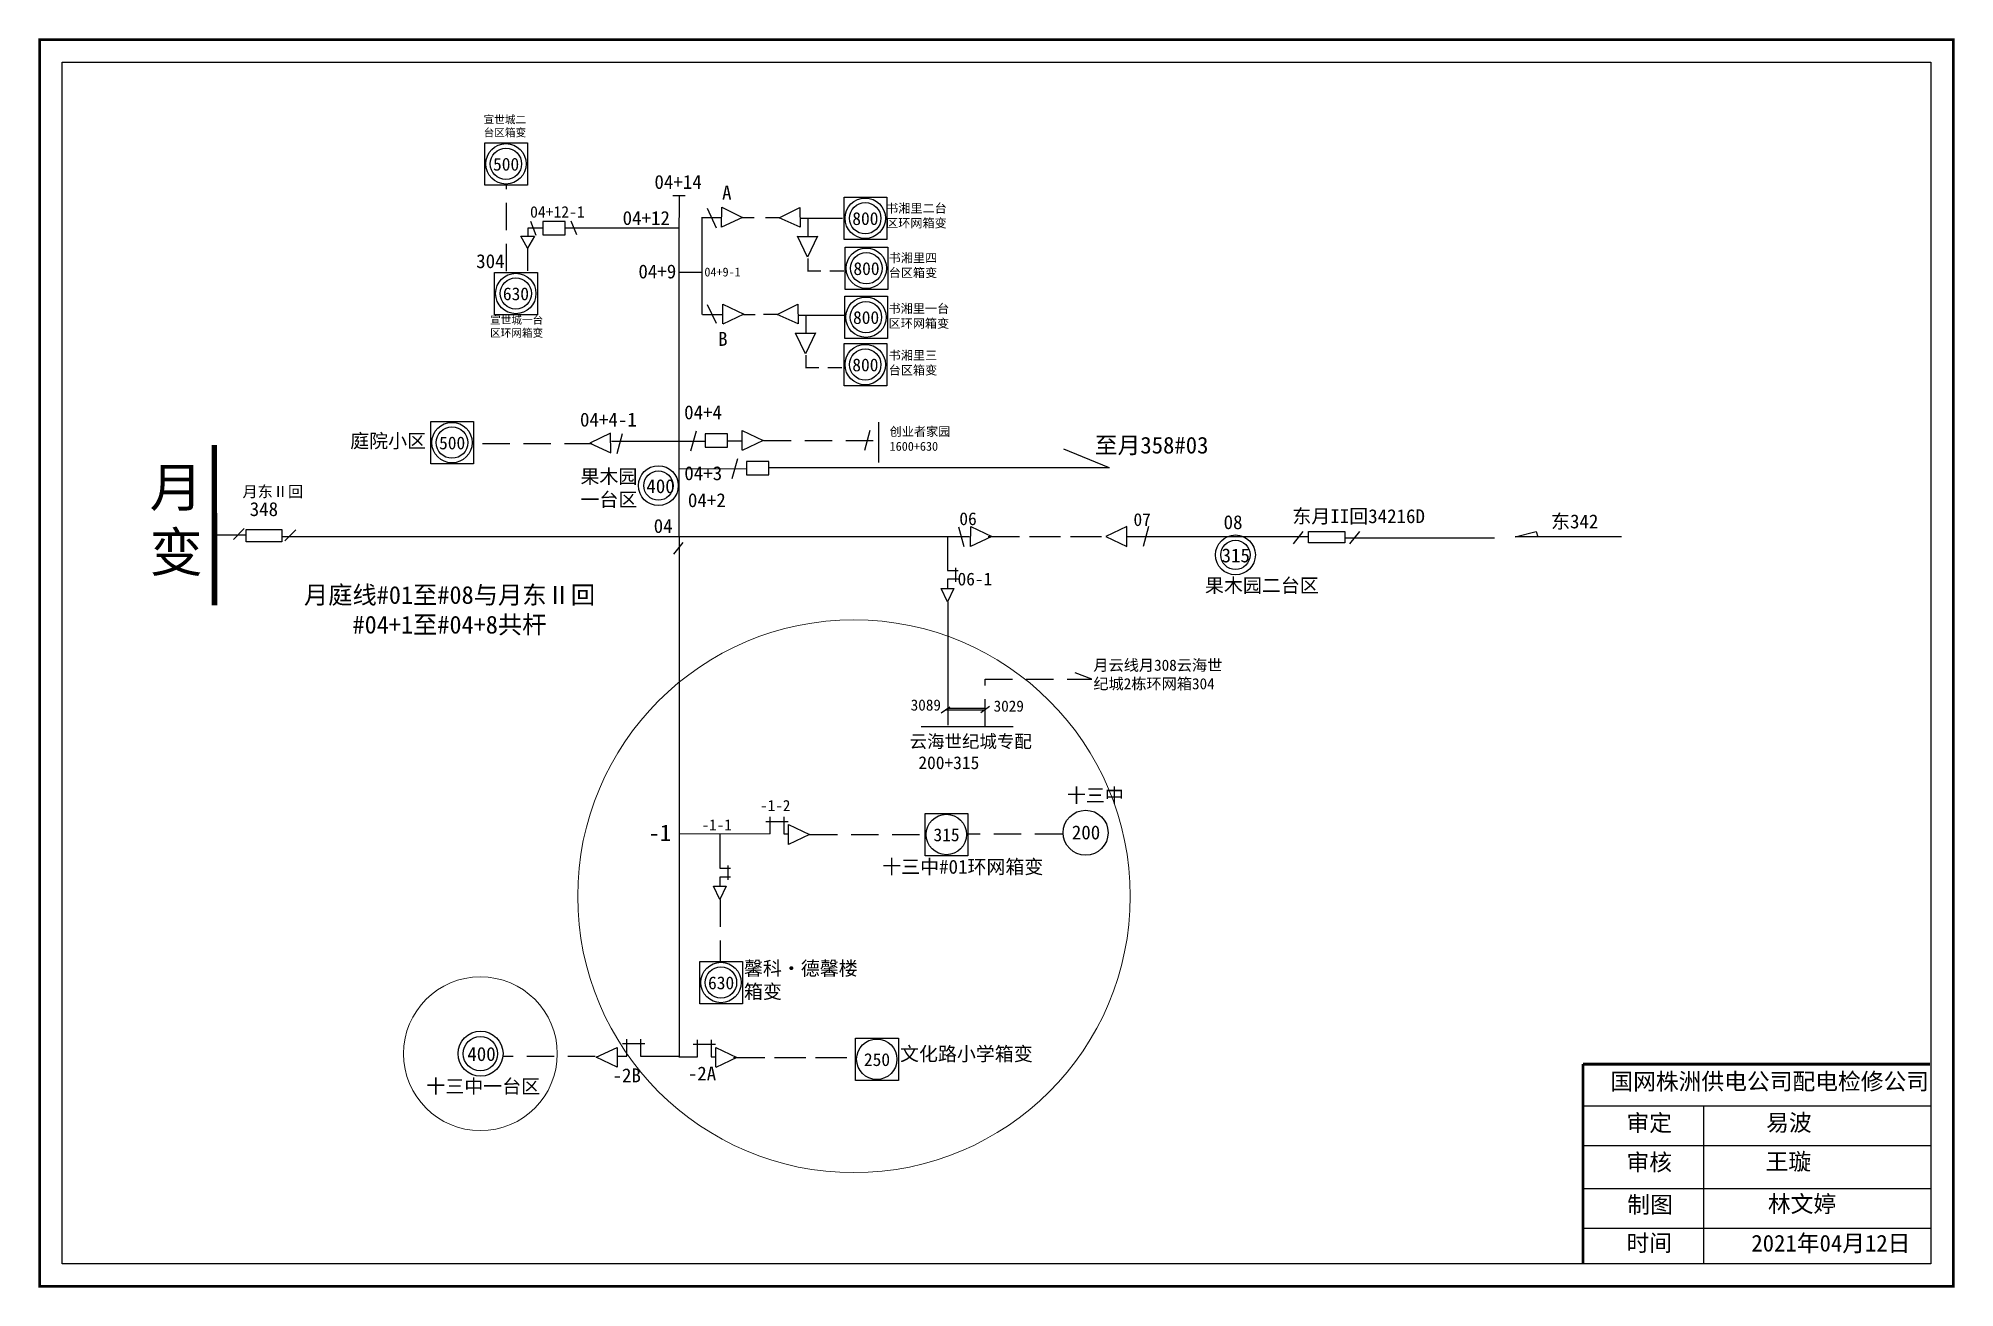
# Model space of a CAD drawing. Extents: x 0 to 344, y 0 to 224.
import ezdxf

# ---------------------------------------------------------------- set-up
doc = ezdxf.new("R2010")
doc.units = 0
doc.header["$LTSCALE"] = 0.774411
doc.linetypes.add('ACAD_ISO02W100', pattern=[15, 12, -3])
doc.linetypes.add('DASHED2', pattern=[9.525, 6.35, -3.175])
doc.layers.get('0').update_dxf_attribs({"linetype": 'CONTINUOUS'})
doc.layers.add('0-RefEdit0', color=7, linetype='CONTINUOUS')
doc.layers.add('Layer2', color=1, linetype='CONTINUOUS')
doc.styles.add('SimSun_txtstyle_2.00_0_0', font='simsun.ttc', dxfattribs={"height": 2})
doc.styles.add('SimSun_txtstyle_2.50_0_0', font='simsun.ttc', dxfattribs={"height": 2.5})
doc.styles.add('SimSun_txtstyle_3.00_0_0', font='simsun.ttc', dxfattribs={"height": 3})
doc.styles.get("Standard").update_dxf_attribs({"font": '', "height": 2.5})
doc.styles.add('字体', font='simkai_0.ttf', dxfattribs={"height": 2.5})
doc.styles.get('Standard').set_extended_font_data('SimSun')

msp = doc.modelspace()

# ---------------------------------------------------------------- linework, layer by layer
at = {"linetype": 'DASHED2'}
for p, q in [((83.84, 182.33), (83.84, 197.82)), ((130.07, 151.91), (150.69, 151.91)), ((99.17, 151.3), (78.19, 151.3)), ((170.45, 134.66), (192.18, 134.66)), ((171.14, 134.65), (191.77, 134.65)), ((138.39, 81.11), (159.01, 81.11)), ((183.73, 81.19), (166.9, 81.19)), ((99.78, 41.21), (83.22, 41.21)), ((124.64, 41.07), (146.36, 41.07)), ((125.33, 41.06), (145.95, 41.06))]:
    msp.add_line(p, q, dxfattribs=at)
at = {"linetype": 'Continuous'}
for p, q in [((113.76, 195.9), (115.96, 195.9)), ((114.85, 195.85), (114.85, 192)), ((119.89, 193.63), (121.51, 190.09)), ((132.85, 191.94), (136.59, 193.79)), ((136.59, 193.78), (136.65, 190.21)), ((88.17, 191.3), (89.14, 188.79)), ((95.4, 191.38), (96.44, 188.9)), ((114.87, 170.67), (114.85, 191.92)), ((118.88, 191.97), (122.4, 191.97)), ((118.96, 191.94), (118.96, 174.52)), ((126.29, 192), (122.5, 190.23)), ((136.65, 190.21), (132.85, 191.94)), ((137.96, 184.83), (136.15, 188.6)), ((139.73, 188.61), (137.96, 184.83)), ((114.81, 182.16), (118.99, 182.16)), ((122.7, 172.84), (122.73, 176.41)), ((122.73, 176.41), (126.49, 174.59)), ((132.48, 174.56), (136.22, 176.42)), ((136.22, 176.41), (136.28, 172.84)), ((119.08, 174.56), (122.6, 174.56)), ((126.49, 174.59), (122.7, 172.83)), ((136.28, 172.84), (132.48, 174.56)), ((114.89, 134.65), (114.87, 171.94)), ((137.59, 167.45), (135.78, 171.22)), ((139.36, 171.23), (137.59, 167.45)), ((102.55, 153.25), (98.79, 151.43)), ((102.57, 149.68), (102.55, 153.25)), ((119.58, 151.74), (102.7, 151.74)), ((103.72, 149.58), (104.7, 153.16)), ((116.99, 150.06), (117.98, 153.64)), ((123.56, 151.82), (126.21, 151.82)), ((148.23, 150.19), (149.22, 153.77)), ((98.79, 151.43), (102.57, 149.67)), ((124.43, 145.09), (125.41, 148.67)), ((114.86, 134.67), (114.86, 41.41)), ((163.09, 134.61), (163.09, 128.55)), ((195.34, 136.45), (191.57, 134.63)), ((191.57, 134.63), (195.36, 132.87)), ((195.36, 132.88), (195.34, 136.45)), ((198.32, 132.91), (199.31, 136.49)), ((212.72, 134.66), (227.94, 134.66)), ((226.97, 135.55), (225.22, 133.37)), ((234.45, 134.39), (261.46, 134.39)), ((237.14, 135.55), (235.4, 133.37)), ((265.15, 134.61), (268.91, 135.54)), ((284.26, 134.61), (265.15, 134.61)), ((268.91, 135.54), (269.22, 134.61)), ((163.09, 128.55), (165.02, 128.55)), ((164.52, 129.02), (164.52, 126.49)), ((165.02, 126.98), (163.09, 126.98)), ((163.09, 126.98), (163.09, 125.24)), ((130.48, 83.48), (134.46, 83.48)), ((131.22, 81.23), (131.22, 84.27)), ((133.69, 84.27), (133.69, 81.23)), ((134.52, 79.34), (134.54, 82.91)), ((134.54, 82.91), (138.3, 81.1)), ((122.17, 81.11), (122.17, 75.04)), ((133.69, 81.23), (134.54, 81.23)), ((138.3, 81.1), (134.52, 79.33)), ((122.17, 75.04), (124.1, 75.04)), ((124.1, 73.48), (122.17, 73.48)), ((122.17, 73.48), (122.17, 71.73)), ((123.6, 75.52), (123.6, 72.98)), ((99.96, 41.08), (103.74, 42.87)), ((103.74, 42.86), (103.74, 39.29)), ((104.69, 43.56), (108.68, 43.56)), ((105.44, 41.31), (105.44, 44.35)), ((107.9, 44.35), (107.9, 41.31)), ((117.42, 43.43), (121.4, 43.43)), ((118.16, 41.18), (118.16, 44.22)), ((120.62, 44.22), (120.62, 41.18)), ((121.45, 39.29), (121.48, 42.86)), ((121.48, 42.86), (125.24, 41.04)), ((103.74, 39.29), (99.96, 41.08)), ((103.7, 41.31), (105.44, 41.31)), ((107.9, 41.31), (114.97, 41.31)), ((114.81, 41.18), (118.16, 41.18)), ((120.62, 41.18), (121.48, 41.18)), ((125.24, 41.04), (121.45, 39.28)), ((277.36, 32.35), (339.73, 32.35)), ((299.01, 32.34), (299.01, 4.01)), ((277.36, 25.25), (339.73, 25.25)), ((277.36, 17.5), (339.73, 17.5)), ((277.36, 10.4), (339.73, 10.4))]:
    msp.add_line(p, q, dxfattribs=at)
at = {"color": 7, "linetype": 'Continuous'}
for p, q in [((122.5, 190.24), (122.52, 193.81)), ((122.52, 193.81), (126.29, 192)), ((126.23, 191.96), (128.34, 191.96)), ((130.39, 191.96), (132.84, 191.96)), ((136.63, 191.84), (144.26, 191.84)), ((138.01, 191.86), (138.01, 188.55)), ((136.08, 188.55), (139.79, 188.55)), ((138.01, 184.62), (138.01, 182.3)), ((138.01, 182.38), (140.33, 182.38)), ((141.95, 182.38), (144.49, 182.38)), ((119.89, 176.37), (121.51, 172.98)), ((126.43, 174.55), (128.55, 174.55)), ((130.02, 174.58), (132.47, 174.58)), ((136.23, 174.45), (144.52, 174.45)), ((137.64, 174.48), (137.64, 171.17)), ((135.71, 171.17), (139.42, 171.17)), ((137.64, 167.24), (137.64, 164.93)), ((137.64, 165), (139.96, 165)), ((141.58, 165), (144.12, 165))]:
    msp.add_line(p, q, dxfattribs=at)
for p, q in [((87.64, 186.48), (86.4, 188.63)), ((86.4, 188.63), (88.88, 188.63)), ((88.88, 188.63), (87.64, 186.48)), ((43.57, 134.66), (167.09, 134.65)), ((195.47, 134.65), (212.9, 134.64))]:
    msp.add_line(p, q)
at = {"color": 0, "linetype": 'Continuous'}
for p, q in [((126.2, 150.15), (126.22, 153.72)), ((129.99, 151.9), (126.2, 150.14)), ((126.22, 153.72), (129.99, 151.9)), ((192.06, 147.06), (184.03, 150.37)), ((114.88, 146.88), (126.94, 146.84)), ((131.07, 147.08), (192.22, 147.06)), ((37.01, 134.9), (31.9, 134.9)), ((34.74, 134.12), (36.71, 136.1)), ((43.97, 133.9), (45.95, 135.88)), ((166.13, 132.78), (165.14, 136.36)), ((167.27, 132.88), (167.29, 136.45)), ((171.06, 134.63), (167.27, 132.87)), ((167.29, 136.45), (171.06, 134.63)), ((163.11, 122.92), (161.97, 125.32)), ((161.98, 125.32), (164.25, 125.32)), ((164.25, 125.32), (163.11, 122.92)), ((163.19, 122.94), (163.19, 100.77)), ((163.51, 104.01), (161.96, 102.9)), ((162.91, 103.5), (169.64, 103.5)), ((163.15, 103.81), (169.88, 103.81)), ((170.67, 104.09), (169.12, 102.98)), ((158.35, 100.54), (174.93, 100.54)), ((122.19, 69.42), (121.05, 71.82)), ((121.06, 71.82), (123.33, 71.82)), ((123.33, 71.82), (122.19, 69.42))]:
    msp.add_line(p, q, dxfattribs=at)
at = {"color": 0, "linetype": 'DASHED2'}
for p, q in [((169.88, 100.54), (169.88, 109.03)), ((169.88, 109.03), (189.04, 109.03)), ((189.04, 109.03), (186.06, 110.19)), ((122.27, 69.44), (122.26, 58.39))]:
    msp.add_line(p, q, dxfattribs=at)
at = {"color": 7, "linetype": 'Continuous', "lineweight": 0, "ltscale": 1.127784}
msp.add_line((114.86, 81.21), (131.23, 81.21), dxfattribs=at)
at = {"linetype": 'Continuous', "const_width": 0.5}
msp.add_lwpolyline([(-0.07, 223.91), (343.91, 223.91), (343.91, -0.05), (-0.07, -0.05)], close=True, dxfattribs=at)
at = {"linetype": 'Continuous'}
for points in [[(3.98, 219.87), (339.86, 219.87), (339.86, 3.99), (3.98, 3.99)], [(227.98, 135.55), (234.53, 135.55), (234.53, 133.51), (227.98, 133.51)]]:
    msp.add_lwpolyline(points, close=True, dxfattribs=at)
for points in [[(79.94, 205.39), (87.62, 205.39), (87.62, 197.78), (79.94, 197.78)], [(90.37, 191.26), (90.37, 188.86), (94.37, 188.86), (94.37, 191.26)], [(81.71, 182.1), (89.39, 182.1), (89.39, 174.49), (81.71, 174.49)]]:
    msp.add_lwpolyline(points, close=True)
at = {"color": 0}
for points in [[(144.52, 195.62), (152.19, 195.62), (152.19, 188.01), (144.52, 188.01)], [(144.72, 186.63), (152.4, 186.63), (152.4, 179.02), (144.72, 179.02)], [(144.65, 177.85), (152.33, 177.85), (152.33, 170.24), (144.65, 170.24)], [(144.52, 169.34), (152.19, 169.34), (152.19, 161.72), (144.52, 161.72)], [(70.24, 155.32), (77.92, 155.32), (77.92, 147.7), (70.24, 147.7)], [(119.56, 153.09), (119.56, 150.69), (123.56, 150.69), (123.56, 153.09)], [(127, 148.12), (127, 145.72), (131, 145.72), (131, 148.12)], [(159.11, 84.91), (166.79, 84.91), (166.79, 77.3), (159.11, 77.3)], [(118.59, 58.3), (126.27, 58.3), (126.27, 50.69), (118.59, 50.69)], [(146.6, 44.51), (154.28, 44.51), (154.28, 36.9), (146.6, 36.9)]]:
    msp.add_lwpolyline(points, close=True, dxfattribs=at)
at = {"color": 0, "linetype": 'Continuous', "const_width": 1}
msp.add_lwpolyline([(31.34, 122.28), (31.32, 151.1)], dxfattribs=at)
at = {"color": 0, "linetype": 'ACAD_ISO02W100'}
msp.add_lwpolyline([(37.07, 133.71), (37.07, 135.92), (43.47, 135.92), (43.47, 133.71)], close=True, dxfattribs=at)
at = {"linetype": 'Continuous', "const_width": 0.5}
for points in [[(277.33, 39.86), (277.33, 4.13)], [(277.36, 39.86), (339.73, 39.86)]]:
    msp.add_lwpolyline(points, dxfattribs=at)
for centre, radius in [((83.74, 201.61), 3.63), ((83.74, 201.61), 2.82), ((85.51, 178.32), 3.63), ((85.51, 178.32), 2.82)]:
    msp.add_circle(centre, radius)
at = {"color": 0}
for centre, radius in [((148.32, 191.84), 3.63), ((148.32, 191.84), 2.82), ((148.52, 182.85), 3.63), ((148.52, 182.85), 2.82), ((148.45, 174.06), 3.63), ((148.45, 174.06), 2.82), ((148.32, 165.55), 3.63), ((148.32, 165.55), 2.82), ((74.04, 151.53), 3.63), ((74.04, 151.53), 2.82), ((162.91, 81.12), 3.63), ((122.39, 54.52), 3.63), ((122.39, 54.52), 2.82), ((150.4, 40.73), 3.63)]:
    msp.add_circle(centre, radius, dxfattribs=at)
at = {"linetype": 'Continuous'}
for centre, radius in [((111.14, 143.8), 3.58), ((111.14, 143.8), 2.63), ((214.87, 131.35), 3.58), ((214.87, 131.35), 2.63)]:
    msp.add_circle(centre, radius, dxfattribs=at)
at = {"color": 12, "linetype": 'Continuous', "lineweight": 0, "ltscale": 1.645946, "true_color": 0xc00000}
for centre, radius in [((146.3, 70.02), 49.66), ((79.15, 41.73), 13.82)]:
    msp.add_circle(centre, radius, dxfattribs=at)
at = {"color": 7}
for centre in [(187.94, 81.44), (79.17, 41.74)]:
    msp.add_circle(centre, 4.04, dxfattribs=at)
at = {"color": 7, "linetype": 'Continuous'}
msp.add_circle((79.15, 41.73), 3.08, dxfattribs=at)
at = {"layer": '0-RefEdit0', "ltscale": 2}
for p, q in [((90.39, 190.05), (87.68, 190.05)), ((87.68, 190.05), (87.68, 188.61)), ((114.86, 190.05), (94.35, 190.05)), ((87.62, 186.53), (87.62, 182.37))]:
    msp.add_line(p, q, dxfattribs=at)
at = {"layer": '0-RefEdit0', "color": 0, "ltscale": 2}
msp.add_line((150.73, 155.21), (150.73, 147.95), dxfattribs=at)
at = {"layer": 'Layer2', "color": 7, "linetype": 'ACAD_ISO02W100'}
msp.add_line((115.52, 133.61), (113.85, 131.46), dxfattribs=at)

# ---------------------------------------------------------------- texts
at = {"color": 0, "attachment_point": 1}
for s, insert, char_height, width in [('{\\H0.875x;宣世城二台区箱变}', (79.73, 210.26), 1.6, 8.6061), ('800', (146, 192.93), 2.3, 4.8377), ('800', (146.2, 183.94), 2.3, 4.8377), ('{\\H0.875x;宣世城一台区环网箱变}', (80.89, 174.26), 1.6, 11.4098), ('800', (146.13, 175.15), 2.3, 4.8377), ('800', (146, 166.64), 2.3, 4.8377), ('500', (71.72, 152.62), 2.3, 4.8377), ('06-1', (164.91, 128.17), 2.3, 4.9053), ('月云线月308云海世纪城2栋环网箱304', (189.33, 112.54), 2, 24.1418), ('3089', (156.49, 105.38), 2, 16.4292), ('3029', (171.4, 105.19), 2, 16.4292), ('315', (160.59, 82.21), 2.3, 4.8377), ('630', (120.07, 55.61), 2.3, 4.8377), ('250', (148.09, 41.82), 2.3, 4.8377)]:
    msp.add_mtext(s, dxfattribs=dict(at, insert=insert, char_height=char_height, width=width))
at = {"attachment_point": 1}
for s, insert, char_height, width in [('500', (81.42, 202.7), 2.3, 4.8377), ('04+12-1', (88.08, 194.01), 2.061, 4.8377), ('书湘里二台区环网箱变', (152.07, 194.44), 1.6, 12.8142), ('书湘里四台区箱变', (152.54, 185.52), 1.6, 10.4676), ('630', (83.19, 179.41), 2.3, 4.8377), ('书湘里一台区环网箱变', (152.51, 176.42), 1.6, 11.9538), ('书湘里三台区箱变', (152.54, 168.02), 1.6, 10.8658), ('创业者家园\\P1600+630', (152.71, 154.33), 1.6, 12.6867), ('至月358#03', (189.59, 152.57), 3, 21.8534), ('06', (165.24, 139), 2.3, 4.9053), ('07', (196.54, 138.85), 2.3, 4.9053), ('馨科·德馨楼\\P箱变', (126.52, 58.31), 2.5, 21.8922)]:
    msp.add_mtext(s, dxfattribs=dict(at, insert=insert, char_height=char_height, width=width))
at = {"linetype": 'Continuous', "char_height": 2.5, "width": 9.5643, "attachment_point": 1}
for s, insert in [('04+14', (110.43, 199.61)), ('04+12', (104.71, 193.13)), ('04+9', (107.55, 183.53))]:
    msp.add_mtext(s, dxfattribs=dict(at, insert=insert))
at = {"color": 7, "linetype": 'Continuous', "width": 9.5643, "attachment_point": 1}
for s, insert, char_height in [('A', (122.59, 197.69), 2.5), ('304', (78.39, 185.38), 2.5), ('04+9-1', (119.41, 182.98), 1.6), ('B', (121.88, 171.41), 2.5), ('04+4-1', (97.05, 156.91), 2.5), ('04+4', (115.77, 158.22), 2.5), ('04+3', (115.8, 147.28), 2.5), ('04+2', (116.45, 142.43), 2.5), ('08', (212.74, 138.48), 2.5), ('04', (110.3, 137.8), 2.5), ('-2B', (102.9, 39.09), 2.5), ('-2A', (116.43, 39.42), 2.5)]:
    msp.add_mtext(s, dxfattribs=dict(at, insert=insert, char_height=char_height))
at = {"char_height": 2.5, "attachment_point": 1, "style": '字体'}
for s, insert, width in [('庭院小区', (55.74, 153.09), 16.4292), ('果木园一台区', (97.13, 146.71), 10.5159), ('果木园二台区', (209.39, 127.12), 23.6144), ('十三中', (184.58, 89.39), 16.4292), ('十三中#01环网箱变', (151.37, 76.57), 29.5653), ('文化路小学箱变', (154.57, 42.96), 26.879), ('十三中一台区', (69.43, 37.12), 24.1141)]:
    msp.add_mtext(s, dxfattribs=dict(at, insert=insert, width=width))
at = {"color": 0, "linetype": 'Continuous', "attachment_point": 1, "style": '字体'}
for s, insert, char_height, width in [('{\\fSimSun|b0|i0|c134|p2;月} \\P{\\fSimSun|b0|i0|c134|p2;变}', (19.69, 147.02), 7, 27.4955), ('月东Ⅱ回', (36.38, 143.73), 2, 11.3514)]:
    msp.add_mtext(s, dxfattribs=dict(at, insert=insert, char_height=char_height, width=width))
at = {"color": 0, "linetype": 'Continuous', "insert": (37.68, 140.83), "char_height": 2.5, "width": 5.6554, "attachment_point": 1}
msp.add_mtext('348', dxfattribs=at)
at = {"color": 7, "char_height": 2.5, "attachment_point": 1}
for s, insert, width, style in [('东月II回34216D', (225.1, 139.56), 35.4344, '字体'), ('东342', (271.6, 138.62), 14.9032, '字体'), ('400', (76.79, 42.93), 10.1693, 'SimSun_txtstyle_2.50_0_0')]:
    msp.add_mtext(s, dxfattribs=dict(at, insert=insert, width=width, style=style))
at = {"color": 1, "linetype": 'Continuous', "insert": (73.59, 125.76), "char_height": 3.2, "width": 53.9622, "attachment_point": 2, "style": '字体'}
msp.add_mtext('{\\fSimSun|b0|i0|c134|p2;月庭线#01至#08与月东Ⅱ回#04+1至#04+8共杆}', dxfattribs=at)
at = {"color": 0, "linetype": 'ByBlock', "insert": (156.31, 99), "char_height": 2.3, "width": 44.6774, "attachment_point": 1}
msp.add_mtext('云海世纪城专配\\P 200+315', dxfattribs=at)
at = {"color": 7, "linetype": 'DASHED2', "lineweight": 0, "ltscale": 1.244051, "attachment_point": 1}
for s, insert, char_height, style in [('-1-2', (129.43, 87.32), 2, 'SimSun_txtstyle_2.00_0_0'), ('-1', (109.35, 82.92), 3, 'SimSun_txtstyle_3.00_0_0'), ('-1-1', (118.9, 83.84), 2, 'SimSun_txtstyle_2.00_0_0')]:
    msp.add_mtext(s, dxfattribs=dict(at, insert=insert, char_height=char_height, style=style))
at = {"color": 7, "insert": (185.46, 82.74), "char_height": 2.5, "width": 10.1693, "attachment_point": 1}
msp.add_mtext('200', dxfattribs=at)
at = {"linetype": 'Continuous', "char_height": 3, "style": '字体'}
for s, insert, width, attachment_point in [('国网株洲供电公司配电检修公司', (282.26, 38.26), 82.0179, 1), ('审定', (285.16, 30.8), 23.4615, 1), ('{\\fSimSun|b0|i0|c134|p2;易波}', (310.27, 30.85), 23.4615, 1), ('审核', (285.16, 23.73), 23.4615, 1), ('{\\fSimSun|b0|i0|c134|p2;王璇}', (310.17, 23.86), 33.0539, 1), ('制图', (285.32, 16.11), 23.4615, 1), ('{\\fSimSun|b0|i0|c134|p2;林文婷}', (310.58, 16.24), 23.4615, 1), ('时间', (285.16, 9.23), 23.4615, 1), ('{\\fSimSun|b0|i0|c134|p2;2021年04月12日}', (321.91, 9.19), 35.8954, 2)]:
    msp.add_mtext(s, dxfattribs=dict(at, insert=insert, width=width, attachment_point=attachment_point))
at = {"layer": 'Layer2', "color": 7, "linetype": 'Continuous', "char_height": 2.5, "width": 3.7721, "attachment_point": 1}
for s, insert in [('400', (108.98, 144.95)), ('315', (212.37, 132.51))]:
    msp.add_mtext(s, dxfattribs=dict(at, insert=insert))

doc.saveas('drawing.dxf')
